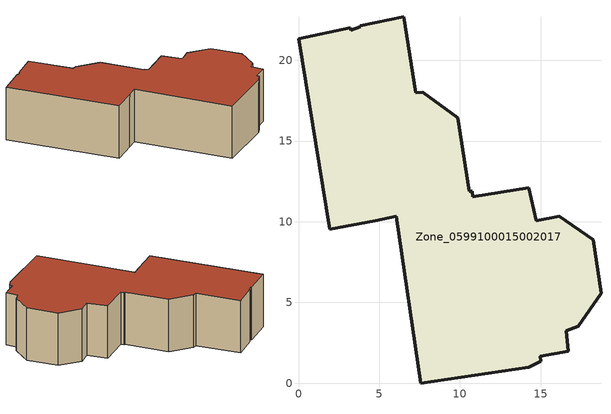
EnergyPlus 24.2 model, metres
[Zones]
Zone_0599100015002017
 floor ground (C_G): 16.7,1.97 14.98,1.66 15.03,1.36 14.28,0.98 7.57,0 6.05,10.33 4.77,10.05 1.93,9.55 0,21.35 3.22,22.02 3.24,21.88 3.83,22.07 3.81,22.14 6.53,22.7 7.27,18 7.71,18.04 9.85,16.46 10.58,11.88 10.75,11.91 10.8,11.55 14.27,12.12 14.75,10.05 16.17,10.34 18.26,8.88 18.75,5.58 17.33,3.52 16.6,3.25 z0.72
 wall outside (C_F): 7.57,0 14.28,0.98 15.03,1.36 14.98,1.66 16.7,1.97 16.6,3.25 17.33,3.52 18.75,5.58 18.26,8.88 16.17,10.34 14.75,10.05 14.27,12.12 10.8,11.55 10.75,11.91 10.58,11.88 9.85,16.46 7.71,18.04 7.27,18 6.53,22.7 3.81,22.14 3.83,22.07 3.24,21.88 3.22,22.02 0,21.35 1.93,9.55 4.77,10.05 6.05,10.33 7.57,0 z0.72:6.34
 roof outside (C_R): 15.03,1.36 14.98,1.66 16.7,1.97 16.6,3.25 17.33,3.52 18.75,5.58 18.26,8.88 16.17,10.34 14.75,10.05 14.27,12.12 10.8,11.55 10.75,11.91 10.58,11.88 9.85,16.46 7.71,18.04 7.27,18 6.53,22.7 3.81,22.14 3.83,22.07 3.24,21.88 3.22,22.02 0,21.35 1.93,9.55 4.77,10.05 6.05,10.33 7.57,0 14.28,0.98 z6.34
[BUILDING]
Pand.0599100015002017: North Axis=0; Terrain=City; Loads Convergence Tolerance Value=0.04; Temperature Convergence Tolerance Value=0.4; Solar Distribution=FullExterior; Maximum Number of Warmup Days=25; Minimum Number of Warmup Days=1
[Site:Location]
Rotterdam.The.Hague.AP_ZH_NLD Design_Conditions: Latitude=51.96; Longitude=4.45; Time Zone=1; Elevation=-4.5
[SITE:GROUNDTEMPERATURE:BUILDINGSURFACE]
18, 18, 18, 18, 18, 18, 18, 18, 18, 18, 18, 18
[MATERIAL] Thermal Absorptance=0.9; Solar Absorptance=0.7; Visible Absorptance=0.7
Name | Roughness | Thickness | Conductivity | Density | Specific Heat
G.D.1975-1991 | MediumSmooth | 0.15 | 0.288461 | 540 | 1210
F.D.1975-1991 | Rough | 0.3 | 0.230769 | 1920 | 840
R.D.1975-1991 | MediumRough | 0.2 | 0.153846 | 1500 | 1000
[CONSTRUCTION]
C_G: G.D.1975-1991
C_F: F.D.1975-1991
C_R: R.D.1975-1991
[ZONE]
Zone_0599100015002017: Type=1; Multiplier=1; Ceiling Height=Autocalculate; Volume=Autocalculate; Floor Area=autocalculate; Part of Total Floor Area=Yes
[ZONEINFILTRATION:DESIGNFLOWRATE]
Infil_Zone_0599100015002017: Zone or ZoneList or Space or SpaceList=Zone_0599100015002017; Schedule=AlwaysOn; Design Flow Rate Calculation Method=Flow/Area; Flow Rate per Floor Area=0.0042; Constant Term Coefficient=1; Temperature Term Coefficient=0; Velocity Term Coefficient=0; Velocity Squared Term Coefficient=0
[HVACTEMPLATE:ZONE:IDEALLOADSAIRSYSTEM]
Zone_0599100015002017: Maximum Heating Supply Air Temperature=50; Minimum Cooling Supply Air Temperature=13; Maximum Heating Supply Air Humidity Ratio=0.0156; Minimum Cooling Supply Air Humidity Ratio=0.0077; Heating Limit=NoLimit; Cooling Limit=NoLimit; Dehumidification Control Type=ConstantSensibleHeatRatio; Cooling Sensible Heat Ratio=0.7; Dehumidification Setpoint=60; Humidification Control Type=None; Humidification Setpoint=30; Outdoor Air Method=None; Outdoor Air Flow Rate per Person=0.00944; Outdoor Air Flow Rate per Zone Floor Area=0; Outdoor Air Flow Rate per Zone=0; Demand Controlled Ventilation Type=None; Outdoor Air Economizer Type=NoEconomizer; Heat Recovery Type=None; Sensible Heat Recovery Effectiveness=0.7; Latent Heat Recovery Effectiveness=0.65
[ZONECONTROL:THERMOSTAT]
ThermostatControl_Zone_0599100015002017: Zone or ZoneList=Zone_0599100015002017; Control Type Schedule=DualSetpointControlType; Control 1=Thermostat_Zone_0599100015002017; Temperature Difference Between Cutout And Setpoint=0
[THERMOSTATSETPOINT:DUALSETPOINT]
Thermostat_Zone_0599100015002017: Heating Setpoint Temperature Schedule=HeatingSetpoint_Zone_0599100015002017; Cooling Setpoint Temperature Schedule=CoolingSetpoint_Zone_0599100015002017
[SCHEDULE:COMPACT]
HeatingSetpoint_Zone_0599100015002017: Through: 12/31, For: AllDays, Until: 24:00, 21
CoolingSetpoint_Zone_0599100015002017: Through: 12/31, For: AllDays, Until: 24:00, 24
DualSetpointControlType: Through: 12/31, For: AllDays, Until: 24:00, 4
AlwaysOn: Through: 12/31, For: AllDays, Until: 24:00, 1
